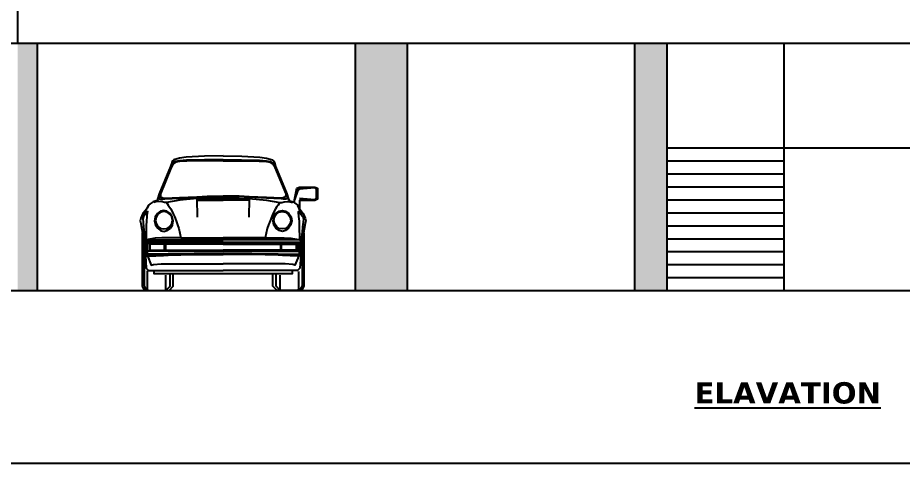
# Model space of a CAD drawing. Header units: metres. Extents: x 619 to 842, y 1450 to 1542.
# Drawn here: x 711.38 to 721.77, y 1508.64 to 1513.87 of the extents above; entities that cross this region are included whole.
import ezdxf

# ---------------------------------------------------------------- set-up
doc = ezdxf.new("R2010")
doc.units = ezdxf.units.M
doc.header["$LTSCALE"] = 0.5
doc.header["$MEASUREMENT"] = 0
for name, color, linetype in [('_Floor', 153, 'Continuous'), ('CAR', 9, 'Continuous'), ('TEXT', 7, 'Continuous')]:
    doc.layers.add(name, color=color, linetype=linetype)
doc.styles.get("Standard").update_dxf_attribs({"font": 'arial.ttf'})

# ---------------------------------------------------------------- blocks, each defined once
blk = doc.blocks.new('CAR05-F')
at = {"layer": 'CAR', "linetype": 'ByBlock'}
for p, q in [((-4.25, 0), (-4.25, 7.74)), ((55.02, 0), (55.02, 7.52)), ((3, 0), (3, 6.1)), ((47.77, 0), (47.77, 6.1))]:
    blk.add_line(p, q, dxfattribs=at)
for points in [[(25.37, 52.66), (18.12, 52.56), (10.97, 52.13), (8.36, 51.78), (6.11, 51.12), (5.49, 50.67), (5.32, 49.92), (4.87, 48.48), (0.41, 37.8), (-0.12, 36.18), (-0.4, 35.26)], [(25.4, 52.66), (32.65, 52.56), (39.79, 52.13), (42.4, 51.78), (44.65, 51.12), (45.27, 50.67), (45.44, 49.92), (45.89, 48.48), (50.35, 37.8), (50.89, 36.18), (51.17, 35.26)], [(25.38, 50.74), (18.13, 50.74), (11.22, 50.65), (8.36, 50.52), (6.93, 50.2), (5.9, 49.63), (5.45, 48.85), (5.11, 48.2), (0.86, 37.84)], [(25.38, 51.2), (18.13, 51.2), (11.13, 51), (8.36, 50.78), (6.79, 50.49), (5.61, 49.8), (4.87, 48.48)], [(25.38, 51.2), (32.63, 51.2), (39.63, 51), (42.41, 50.78), (43.98, 50.49), (45.15, 49.8), (45.89, 48.48)], [(25.38, 50.74), (32.63, 50.74), (39.54, 50.65), (42.41, 50.52), (43.83, 50.2), (44.86, 49.63), (45.32, 48.85), (45.66, 48.2), (49.91, 37.84)], [(53.26, 34.38), (53.26, 35.5), (54.26, 40), (55.26, 40.5), (61.27, 40.5), (62.26, 40), (62.26, 35.75), (61.27, 35.26), (55.26, 35.26), (55.27, 32.12)], [(55.26, 36.13), (61.27, 35.63), (61.89, 36), (61.89, 39.76), (61.27, 40.13), (55.26, 39.63), (54.64, 39.26), (53.26, 35.5)], [(-0.37, 35.27), (-0.75, 35.09), (-2, 34.67), (-3.09, 34), (-3.8, 33.38), (-4.32, 32.24), (-5.13, 31.2), (-6, 30.15), (-6.75, 28.38), (-7, 27.25), (-6.75, 26.25), (-6.38, 24), (-5.88, 21.12), (-5.5, 18.69), (-4.99, 13.63), (-4.68, 8.75), (-3.75, 7.87), (25.38, 7.87)], [(15.14, 36.02), (8.45, 35.4), (3.25, 34.46), (2.4, 34.52), (1.5, 34.7), (0.25, 34.87), (-0.5, 34.87), (-1.75, 34.52)], [(0.27, 37.45), (0.27, 36.49), (0.36, 35.86), (0.87, 35.76), (1.82, 35.78), (2.62, 35.83), (8.36, 36.13), (15.13, 36.53), (19.13, 36.76), (25.38, 36.76)], [(0.86, 37.84), (0.94, 36.63), (1.82, 36.28), (2.62, 36.11), (8.36, 36.38), (15.13, 36.71), (19.13, 36.9), (25.38, 36.9)], [(25.38, 36.15), (19.13, 36.15), (15.14, 36.02), (15.28, 28.75)], [(15.16, 35.86), (19.13, 35.96), (25.38, 35.96)], [(15.19, 35.18), (19.13, 35.31), (25.38, 35.37)], [(49.91, 37.84), (49.83, 36.63), (48.95, 36.28), (48.14, 36.11), (42.4, 36.38), (35.64, 36.71), (31.63, 36.9), (25.38, 36.9)], [(50.49, 37.45), (50.49, 36.49), (50.41, 35.86), (49.89, 35.76), (48.95, 35.78), (48.14, 35.83), (42.4, 36.13), (35.64, 36.53), (31.63, 36.76), (25.38, 36.76)], [(25.38, 36.15), (31.63, 36.15), (35.62, 36.02), (35.48, 28.75)], [(35.61, 35.86), (31.63, 35.96), (25.38, 35.96)], [(35.58, 35.18), (31.63, 35.31), (25.38, 35.37)], [(51.14, 35.27), (51.52, 35.09), (52.77, 34.67), (53.85, 34), (54.56, 33.38), (55.09, 32.24), (55.9, 31.2), (56.77, 30.15), (57.51, 28.38), (57.76, 27.25), (57.51, 26.25), (57.14, 24), (56.64, 21.12), (56.27, 18.69), (55.76, 13.63), (55.45, 8.75), (54.52, 7.87), (25.38, 7.87)], [(35.62, 36.02), (42.31, 35.4), (47.52, 34.46), (48.36, 34.52), (49.26, 34.7), (50.52, 34.87), (51.26, 34.87), (52.52, 34.52)], [(-5.13, 29.68), (-5.28, 29.75), (-5.28, 30.51), (-4.82, 30.72), (-4.81, 31.25), (-3.86, 33.24)], [(3.25, 34.46), (3.5, 34.02), (3.88, 33.39), (4.44, 32.66), (4.93, 31.96), (5.91, 30.05), (6.38, 28.92), (6.97, 27.25), (7.56, 25.76), (8.07, 24.32), (8.86, 20.63), (25.38, 20.63)], [(47.52, 34.46), (47.27, 34.02), (46.89, 33.39), (46.32, 32.66), (45.83, 31.96), (44.86, 30.05), (44.39, 28.92), (43.79, 27.25), (43.2, 25.76), (42.69, 24.32), (41.9, 20.63), (25.38, 20.63)], [(55.9, 29.68), (56.05, 29.75), (56.05, 30.51), (55.59, 30.72), (55.57, 31.25), (54.62, 33.24)], [(-4.62, 19.88), (-4.53, 25.46), (-4.47, 27.13), (-4.3, 29), (-4.13, 30.51), (-4.09, 30.91), (-5.78, 28.93), (-6.05, 28.13), (-5.92, 26.75), (-5.71, 25), (-5.54, 22.88), (-5.17, 19.88), (-5.15, 18.91), (-4.99, 13.63), (-3.5, 13.63), (-0.88, 13.63), (2.11, 13.76), (3.88, 13.85), (6.38, 13.97), (8.88, 14.04), (14.12, 14.08), (25.38, 14.12)], [(55.39, 19.88), (55.29, 25.46), (55.24, 27.13), (55.07, 29), (54.9, 30.51), (54.85, 30.91), (56.54, 28.93), (56.81, 28.13), (56.69, 26.75), (56.47, 25), (56.31, 22.88), (55.93, 19.88), (55.91, 18.91), (55.76, 13.63), (54.27, 13.63), (51.64, 13.63), (48.65, 13.76), (46.89, 13.85), (44.39, 13.97), (41.89, 14.04), (36.64, 14.08), (25.38, 14.12)], [(-6.25, 22.66), (-6.25, 1.75), (-5.5, 0.5), (-4.25, 0), (4.25, 0), (5.88, 1.75), (5.88, 6.62)], [(57.02, 22.66), (57.02, 1.75), (56.27, 0.5), (55.02, 0), (46.51, 0), (44.89, 1.75), (44.89, 6.62)], [(-5.5, 18.69), (-5.5, 1.75), (-4.75, 0.5), (-3.51, 0), (3, 0), (4.62, 1.75), (4.62, 6.62)], [(8.86, 20.63), (6.11, 20.63), (3.98, 20.63), (2.6, 20.63), (1.48, 20.63), (-1.13, 20.5), (-2.5, 20.25), (-4.75, 19.88), (-3.31, 19.81), (-0.78, 19.88), (25.38, 19.87)], [(-4.75, 19.63), (-4.25, 13.63), (-2.75, 10), (-1.88, 10.25), (1.12, 10.42), (25.38, 10.42)], [(25.38, 19), (-4.13, 19), (-4.13, 18.5), (25.38, 18.5)], [(25.38, 15.38), (-4, 15.38), (-4, 18.5)], [(2.5, 15.38), (2.5, 18.13), (-3.25, 18.13), (-3.25, 15.88), (2.5, 15.88)], [(25.38, 18.13), (2.87, 18.13), (2.87, 15.88), (25.38, 15.88)], [(41.9, 20.63), (44.65, 20.63), (46.78, 20.63), (48.16, 20.63), (49.28, 20.63), (51.89, 20.5), (53.26, 20.25), (55.51, 19.88), (54.08, 19.81), (51.54, 19.88), (25.38, 19.87)], [(55.51, 19.63), (55.02, 13.63), (53.51, 10), (52.64, 10.25), (49.64, 10.42), (25.38, 10.42)], [(25.38, 19), (54.89, 19), (54.89, 18.5), (25.38, 18.5)], [(25.38, 15.38), (54.77, 15.38), (54.77, 18.5)], [(25.38, 18.13), (47.89, 18.13), (47.89, 15.88), (25.38, 15.88)], [(56.27, 18.69), (56.27, 1.75), (55.51, 0.5), (54.28, 0), (47.77, 0), (46.14, 1.75), (46.14, 6.62)], [(48.27, 15.38), (48.27, 18.13), (54.02, 18.13), (54.02, 15.88), (48.27, 15.88)], [(25.38, 14.5), (14.12, 14.5), (8.88, 14.43), (6.25, 14.37), (3.88, 14.34), (2.5, 14.31), (1, 14.28), (-1, 14.25), (-3.88, 14.25), (-4.25, 13.63)], [(25.38, 14.5), (36.64, 14.5), (41.89, 14.43), (44.51, 14.37), (46.89, 14.34), (48.27, 14.31), (49.77, 14.28), (51.77, 14.25), (54.64, 14.25), (55.02, 13.63)], [(-1.75, 7.87), (-1.75, 6.63), (52.52, 6.63), (52.52, 7.87)]]:
    blk.add_lwpolyline(points, dxfattribs=at)
for points in [[(2.18, 23.17), (3.43, 23.45), (4.77, 24.36), (5.53, 25.65), (5.82, 27.26), (5.5, 28.87), (4.7, 30.15), (3.43, 31.06), (2.18, 31.35), (0.95, 31.06), (-0.32, 30.15), (-1.19, 28.87), (-1.49, 27.26), (-1.05, 25.65), (-0.2, 24.36), (0.95, 23.45)], [(48.58, 23.17), (47.33, 23.45), (45.99, 24.36), (45.24, 25.65), (44.94, 27.26), (45.27, 28.87), (46.07, 30.15), (47.33, 31.06), (48.58, 31.35), (49.82, 31.06), (51.09, 30.15), (51.96, 28.87), (52.25, 27.26), (51.81, 25.65), (50.96, 24.36), (49.82, 23.45)], [(2.25, 24.17), (3.53, 24.34), (4.41, 24.94), (5.33, 26.19), (5.54, 27.5), (5.31, 28.82), (4.56, 29.9), (3.53, 30.66), (2.25, 30.92), (0.97, 30.66), (-0.14, 29.9), (-0.86, 28.76), (-1.12, 27.47), (-0.86, 26.19), (-0.14, 25.09), (0.97, 24.34)], [(48.51, 24.17), (47.23, 24.34), (46.36, 24.94), (45.44, 26.19), (45.22, 27.5), (45.46, 28.82), (46.21, 29.9), (47.23, 30.66), (48.51, 30.92), (49.8, 30.66), (50.9, 29.9), (51.63, 28.76), (51.89, 27.47), (51.63, 26.19), (50.9, 25.09), (49.8, 24.34)]]:
    blk.add_lwpolyline(points, close=True, dxfattribs=at)

msp = doc.modelspace()

# ---------------------------------------------------------------- hatches: boundary and pattern name
h = msp.add_hatch(color=256)
h.dxf.hatch_style = 1
h.paths.add_polyline_path([(704.82363, 1513.57149), (704.214, 1513.57149), (704.214, 1510.66849), (704.82363, 1510.66849)])
h.paths.add_polyline_path([(705.89048, 1510.66849), (706.1953, 1510.66849), (706.1953, 1513.57149), (705.89048, 1513.57149)])
h.paths.add_polyline_path([(708.63382, 1513.57149), (708.03465, 1513.57149), (708.03465, 1510.66849), (708.63382, 1510.66849)])
h.paths.add_polyline_path([(709.62446, 1510.66849), (709.85308, 1510.66849), (709.85308, 1513.57149), (709.62446, 1513.57149)])
h.paths.add_polyline_path([(711.37715, 1510.66849), (711.60576, 1510.66849), (711.60576, 1513.57149), (711.37715, 1513.57149)])
h.paths.add_polyline_path([(715.33974, 1510.66849), (715.94937, 1510.66849), (715.94937, 1513.57149), (715.33974, 1513.57149)])
h.paths.add_polyline_path([(718.6165, 1510.66849), (718.99752, 1510.66849), (718.99752, 1513.57149), (718.6165, 1513.57149)])
h.paths.add_polyline_path([(722.04567, 1510.66849), (722.42669, 1510.66849), (722.42669, 1513.57149), (722.04567, 1513.57149)])
h.paths.add_polyline_path([(729.05641, 1510.66849), (729.66604, 1510.66849), (729.66604, 1513.57149), (729.05641, 1513.57149)])
h.paths.add_polyline_path([(731.41872, 1513.57149), (731.19011, 1513.57149), (731.19011, 1510.66849), (731.41872, 1510.66849)])
h.paths.add_polyline_path([(732.40937, 1510.66849), (733.019, 1510.66849), (733.019, 1513.57149), (732.40937, 1513.57149)])
h.paths.add_polyline_path([(734.84789, 1510.66849), (735.15271, 1510.66849), (735.15271, 1513.57149), (734.84789, 1513.57149)])
h.paths.add_polyline_path([(736.21956, 1510.66849), (736.82919, 1510.66849), (736.82919, 1513.57149), (736.21956, 1513.57149)])

# ---------------------------------------------------------------- linework, layer by layer
for p, q in [((711.37715, 1513.57149), (711.37715, 1535.33349)), ((702.53752, 1513.57149), (738.50567, 1513.57149)), ((711.60576, 1513.57149), (711.60576, 1510.66849)), ((715.33974, 1513.57149), (715.33974, 1510.66849)), ((715.94937, 1513.57149), (715.94937, 1510.66849)), ((718.6165, 1513.57149), (718.6165, 1510.66849)), ((718.99752, 1513.57149), (718.99752, 1510.66849)), ((720.36919, 1513.57149), (720.36919, 1510.66849)), ((718.99752, 1512.34149), (720.36919, 1512.34149)), ((720.36919, 1512.34149), (722.04567, 1512.34149)), ((718.99752, 1512.18949), (720.36919, 1512.18949)), ((718.99752, 1512.03749), (720.36919, 1512.03749)), ((718.99752, 1511.88549), (720.36919, 1511.88549)), ((718.99752, 1511.73349), (720.36919, 1511.73349)), ((718.99752, 1511.58149), (720.36919, 1511.58149)), ((718.99752, 1511.42949), (720.36919, 1511.42949)), ((718.99752, 1511.27749), (720.36919, 1511.27749)), ((718.99752, 1511.12549), (720.36919, 1511.12549)), ((718.99752, 1510.97349), (720.36919, 1510.97349)), ((718.99752, 1510.82149), (720.36919, 1510.82149)), ((702.2702, 1510.66849), (738.80001, 1510.66849))]:
    msp.add_line(p, q)
at = {"layer": '_Floor'}
msp.add_lwpolyline([(700.70919, 1508.64321), (740.37992, 1508.64321), (740.37992, 1538.885), (700.70919, 1538.885)], close=True, dxfattribs=at)

# ---------------------------------------------------------------- block references
at = {"linetype": 'Continuous', "xscale": 0.03, "yscale": 0.03, "zscale": 0.03}
msp.add_blockref('CAR05-F', (713.02631, 1510.66849), dxfattribs=at)

# ---------------------------------------------------------------- texts
at = {"layer": 'TEXT', "insert": (719.32076, 1509.59442), "char_height": 0.25, "width": 6.7554892, "attachment_point": 1}
msp.add_mtext('{\\fVerdana|b1|i0|c0|p34;\\LELAVATION}', dxfattribs=at)

doc.saveas('drawing.dxf')
